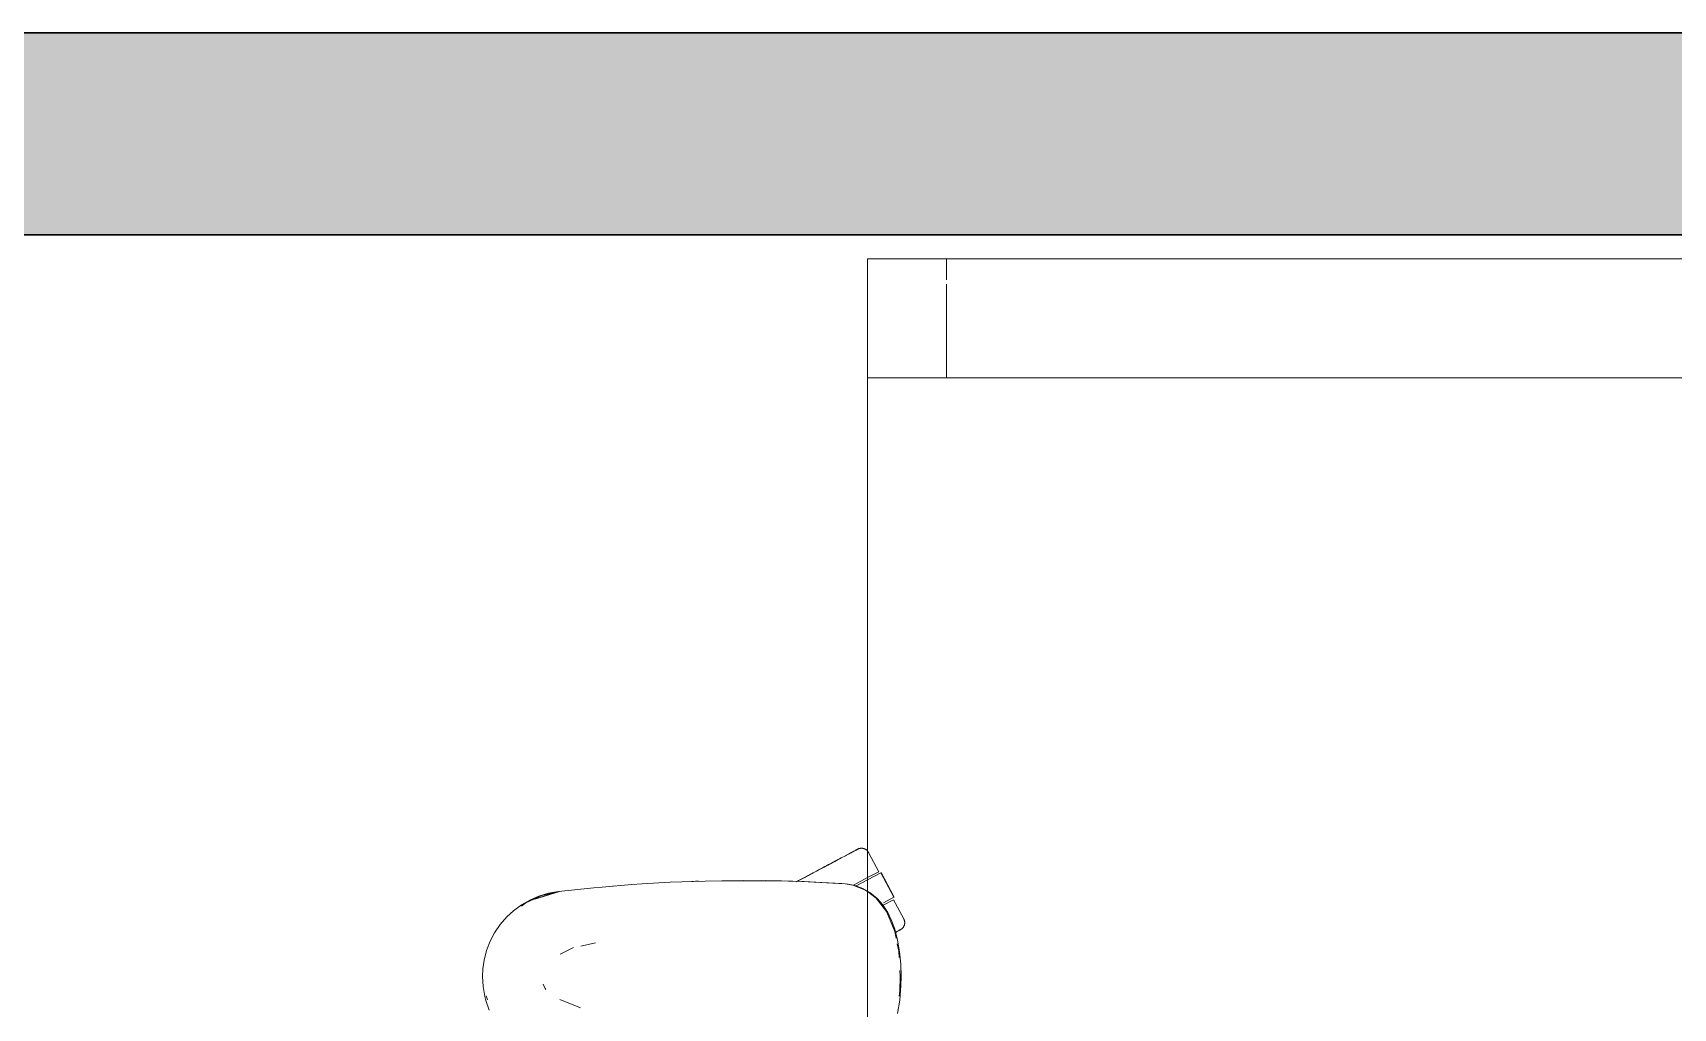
# Model space of a CAD drawing. Header units: millimetres. Extents: x 155927 to 326028, y -36033 to 97293.
# Drawn here: x 202382 to 203210, y 13115 to 13608 of the extents above; entities that cross this region are included whole.
import ezdxf

# ---------------------------------------------------------------- set-up
doc = ezdxf.new("R2010")
doc.units = ezdxf.units.MM
doc.header["$MEASUREMENT"] = 0
for name, color, linetype, lineweight in [('A-WALL-PATT', 7, 'CONTINUOUS', 9), ('G-IMPT', 8, 'CONTINUOUS', 9), ('I-FURN', 8, 'CONTINUOUS', 9), ('I-WALL', 7, 'CONTINUOUS', 9)]:
    doc.layers.add(name, color=color, linetype=linetype, lineweight=lineweight)

msp = doc.modelspace()

# ---------------------------------------------------------------- hatches: boundary and pattern name
at = {"layer": 'A-WALL-PATT'}
h = msp.add_hatch(color=256, dxfattribs=at)
h.paths.add_polyline_path([(204186.86, 13505.61), (205421.33, 13505.61), (205421.33, 13607.61), (202325.83, 13607.61), (202325.83, 13505.61), (203883.57, 13505.61)], flags=0)
h.paths.add_polyline_path([(206548.83, 13505.61), (206548.83, 13607.61), (206431.33, 13607.61), (206431.33, 13505.61)], flags=0)

# ---------------------------------------------------------------- linework, layer by layer
at = {"layer": 'G-IMPT'}
for p, q in [((202665.2, 13176.27), (202647.28, 13174.36)), ((202669.33, 13176.62), (202665.2, 13176.27)), ((202684.39, 13177.86), (202669.33, 13176.62)), ((202676.2, 13177.21), (202674.53, 13177.04)), ((202684.39, 13177.86), (202689.48, 13178.19)), ((202689.48, 13178.19), (202703.62, 13179)), ((202709.64, 13179.25), (202703.62, 13179)), ((202709.64, 13179.25), (202721.4, 13179.64)), ((202714.53, 13179.39), (202716.46, 13179.5)), ((202716.46, 13179.5), (202717.96, 13179.52)), ((202729.82, 13179.81), (202721.4, 13179.64)), ((202729.82, 13179.81), (202740.61, 13179.9)), ((202729.82, 13179.81), (202750, 13179.85)), ((202729.82, 13179.81), (202759.83, 13179.69)), ((202759.83, 13179.69), (202740.61, 13179.9)), ((202750, 13179.85), (202759.83, 13179.69)), ((202750, 13179.85), (202771.4, 13179.35)), ((202750, 13179.85), (202770.19, 13179.39)), ((202750, 13179.81), (202752.04, 13179.83)), ((202752.04, 13179.83), (202753.95, 13179.76)), ((202759.83, 13179.69), (202771.4, 13179.35)), ((202771.4, 13179.35), (202770.19, 13179.39)), ((202770.19, 13179.39), (202791.97, 13178.3)), ((202770.19, 13179.39), (202790.37, 13178.41)), ((202771.4, 13179.35), (202791.97, 13178.3)), ((202791.97, 13178.3), (202790.37, 13178.41)), ((202791.97, 13178.3), (202793.62, 13178.05)), ((202795.84, 13177.58), (202791.99, 13178.17)), ((202796.01, 13177.6), (202793.62, 13178.05)), ((202795.84, 13177.58), (202802.03, 13175.17)), ((202796.01, 13177.6), (202797.36, 13177.24)), ((202801, 13175.84), (202797.36, 13177.24)), ((202801, 13175.84), (202803.24, 13174.57)), ((202802.03, 13175.17), (202803.24, 13174.28)), ((202803.24, 13174.57), (202804.43, 13173.88)), ((202624.6, 13164.68), (202628.69, 13167.68)), ((202628.65, 13166.99), (202630.75, 13168.58)), ((202633.13, 13170.19), (202628.69, 13167.68)), ((202638.82, 13172.32), (202630.75, 13168.58)), ((202633.13, 13170.19), (202637.37, 13172)), ((202647.79, 13174.36), (202635.33, 13170.53)), ((202635.33, 13170.53), (202644.47, 13173.45)), ((202637.37, 13172), (202642.23, 13173.47)), ((202638.82, 13172.32), (202647.22, 13174.24)), ((202647.28, 13174.36), (202642.23, 13173.47)), ((202647.79, 13174.36), (202644.47, 13173.45)), ((202803.24, 13174.28), (202807.66, 13171.01)), ((202804.43, 13173.88), (202808.17, 13170.81)), ((202807.66, 13171.01), (202812.87, 13164.22)), ((202810.84, 13167.77), (202808.17, 13170.81)), ((202813.5, 13163.72), (202810.84, 13167.77)), ((202617.85, 13157.68), (202621.17, 13161.52)), ((202624.6, 13164.68), (202621.17, 13161.52)), ((202812.87, 13164.22), (202814.71, 13159.82)), ((202813.5, 13163.72), (202815.48, 13159.65)), ((202817.04, 13154.2), (202814.71, 13159.82)), ((202817.07, 13155.31), (202815.48, 13159.65)), ((202615.01, 13153.52), (202612.83, 13149.35)), ((202615.01, 13153.52), (202617.85, 13157.68)), ((202817.04, 13154.2), (202817.75, 13150.74)), ((202817.07, 13155.31), (202818.49, 13149.83)), ((202819.49, 13143.9), (202818.49, 13149.83)), ((202609.73, 13139.77), (202610.99, 13144.64)), ((202612.83, 13149.35), (202610.99, 13144.64)), ((202648.16, 13142.79), (202654.94, 13146.06)), ((202665.99, 13148.4), (202658.56, 13146.82)), ((202818.31, 13147.99), (202819.08, 13144.24)), ((202819.08, 13144.24), (202819.28, 13141.03)), ((202819.49, 13143.9), (202820.06, 13137.75)), ((202608.91, 13131.41), (202609.08, 13135.26)), ((202609.73, 13139.77), (202609.08, 13135.26)), ((202819.68, 13134.52), (202819.87, 13131.41)), ((202820.24, 13131.41), (202820.06, 13137.75)), ((202608.91, 13131.41), (202609.21, 13126.37)), ((202609.21, 13126.37), (202610.09, 13121.42)), ((202639.53, 13127.59), (202640.54, 13125.36)), ((202640.54, 13125.36), (202640.84, 13124.91)), ((202820.15, 13126.91), (202819.58, 13119.59)), ((202819.64, 13124.25), (202819.87, 13131.41)), ((202820.15, 13126.91), (202820.24, 13131.41)), ((202610.09, 13121.42), (202610.65, 13119.3)), ((202612.36, 13114.52), (202610.65, 13119.3)), ((202611.45, 13119.73), (202610.83, 13121.76)), ((202658.49, 13115.69), (202648.07, 13119.84)), ((202818.46, 13112.83), (202819.58, 13119.59)), ((202819.64, 13124.25), (202819.24, 13121.47))]:
    msp.add_line(p, q, dxfattribs=at)
at = {"layer": 'I-FURN'}
for p, q in [((202843.24, 13493.61), (202803.24, 13493.61)), ((202803.24, 13493.61), (203237.87, 13493.61)), ((202803.24, 13493.61), (202803.24, 13433.61)), ((202803.24, 13493.61), (202803.24, 13433.61)), ((203603.24, 13493.61), (202803.24, 13493.61)), ((202803.24, 13493.61), (202803.24, 12093.61)), ((202803.24, 12093.61), (202803.24, 13493.61)), ((202803.24, 13493.61), (203603.24, 13493.61)), ((204363.24, 13493.61), (202843.24, 13493.61)), ((202843.24, 13493.61), (202843.24, 13483.03)), ((202843.24, 13493.61), (202843.24, 13483.03)), ((202843.24, 13480.72), (202843.24, 13433.61)), ((202843.24, 13480.72), (202843.24, 13433.61)), ((203237.87, 13433.61), (202803.24, 13433.61)), ((202803.24, 13433.61), (202843.24, 13433.61)), ((202843.24, 13433.61), (204363.24, 13433.61)), ((202789.99, 13191.27), (202789.23, 13190.86)), ((202790.73, 13191.66), (202789.99, 13191.27)), ((202791.44, 13192.03), (202790.73, 13191.66)), ((202792.11, 13192.39), (202791.44, 13192.03)), ((202792.76, 13192.74), (202792.11, 13192.39)), ((202793.38, 13193.07), (202792.76, 13192.74)), ((202793.96, 13193.38), (202793.38, 13193.07)), ((202793.65, 13193.21), (202794.22, 13193.51)), ((202794.51, 13193.67), (202793.96, 13193.38)), ((202794.22, 13193.51), (202794.75, 13193.8)), ((202795.03, 13193.94), (202794.51, 13193.67)), ((202794.75, 13193.8), (202795.26, 13194.06)), ((202795.51, 13194.2), (202795.03, 13193.94)), ((202795.26, 13194.06), (202795.72, 13194.31)), ((202795.96, 13194.44), (202795.51, 13194.2)), ((202795.72, 13194.31), (202796.15, 13194.54)), ((202796.37, 13194.66), (202795.96, 13194.44)), ((202796.15, 13194.54), (202796.54, 13194.75)), ((202796.74, 13194.85), (202796.37, 13194.66)), ((202796.54, 13194.75), (202796.9, 13194.94)), ((202797.08, 13195.03), (202796.74, 13194.85)), ((202796.9, 13194.94), (202797.22, 13195.11)), ((202797.37, 13195.19), (202797.08, 13195.03)), ((202797.22, 13195.11), (202797.5, 13195.26)), ((202797.63, 13195.33), (202797.37, 13195.19)), ((202797.5, 13195.26), (202797.74, 13195.38)), ((202797.85, 13195.44), (202797.63, 13195.33)), ((202797.74, 13195.38), (202797.94, 13195.49)), ((202798.03, 13195.54), (202797.85, 13195.44)), ((202797.94, 13195.49), (202798.1, 13195.58)), ((202798.17, 13195.61), (202798.03, 13195.54)), ((202798.1, 13195.58), (202798.22, 13195.64)), ((202798.27, 13195.67), (202798.17, 13195.61)), ((202798.22, 13195.64), (202798.3, 13195.69)), ((202798.33, 13195.7), (202798.27, 13195.67)), ((202798.3, 13195.69), (202798.35, 13195.71)), ((202798.35, 13195.71), (202798.33, 13195.7)), ((202798.35, 13195.71), (202798.5, 13195.78)), ((202798.35, 13195.71), (202798.35, 13195.71)), ((202798.5, 13195.78), (202798.64, 13195.85)), ((202798.64, 13195.85), (202798.79, 13195.91)), ((202798.79, 13195.91), (202798.94, 13195.97)), ((202798.94, 13195.97), (202799.1, 13196.02)), ((202799.1, 13196.02), (202799.25, 13196.06)), ((202799.25, 13196.06), (202799.41, 13196.09)), ((202799.41, 13196.09), (202799.57, 13196.13)), ((202799.57, 13196.13), (202799.73, 13196.15)), ((202799.73, 13196.15), (202799.89, 13196.17)), ((202799.89, 13196.17), (202800.05, 13196.18)), ((202800.05, 13196.18), (202800.21, 13196.18)), ((202800.21, 13196.18), (202800.37, 13196.18)), ((202800.37, 13196.18), (202800.53, 13196.17)), ((202800.53, 13196.17), (202800.69, 13196.16)), ((202800.69, 13196.16), (202800.85, 13196.14)), ((202800.85, 13196.14), (202801.01, 13196.11)), ((202801.01, 13196.11), (202801.17, 13196.08)), ((202801.17, 13196.08), (202801.32, 13196.03)), ((202801.32, 13196.03), (202801.48, 13195.99)), ((202801.48, 13195.99), (202801.63, 13195.94)), ((202801.63, 13195.94), (202801.78, 13195.88)), ((202801.78, 13195.88), (202801.93, 13195.81)), ((202801.93, 13195.81), (202802.07, 13195.74)), ((202802.07, 13195.74), (202802.22, 13195.67)), ((202802.22, 13195.67), (202802.36, 13195.59)), ((202802.36, 13195.59), (202802.49, 13195.5)), ((202802.49, 13195.5), (202802.62, 13195.41)), ((202802.62, 13195.41), (202802.75, 13195.31)), ((202802.75, 13195.31), (202802.88, 13195.21)), ((202802.88, 13195.21), (202803, 13195.1)), ((202803, 13195.1), (202803.11, 13194.99)), ((202803.11, 13194.99), (202803.22, 13194.87)), ((202803.22, 13194.87), (202803.33, 13194.75)), ((202803.33, 13194.75), (202803.43, 13194.62)), ((202803.43, 13194.62), (202803.53, 13194.49)), ((202803.53, 13194.49), (202803.62, 13194.36)), ((202803.62, 13194.36), (202803.7, 13194.22)), ((202803.7, 13194.22), (202803.78, 13194.08)), ((202803.78, 13194.08), (202803.8, 13194.04)), ((202808.95, 13184.36), (202803.8, 13194.04)), ((202772.94, 13182.2), (202773.95, 13182.74)), ((202774.49, 13183.02), (202773.49, 13182.49)), ((202773.95, 13182.74), (202774.95, 13183.27)), ((202775.49, 13183.56), (202774.49, 13183.02)), ((202774.95, 13183.27), (202775.95, 13183.8)), ((202776.49, 13184.09), (202775.49, 13183.56)), ((202775.95, 13183.8), (202776.95, 13184.33)), ((202777.49, 13184.62), (202776.49, 13184.09)), ((202776.95, 13184.33), (202777.94, 13184.86)), ((202778.47, 13185.14), (202777.49, 13184.62)), ((202777.94, 13184.86), (202778.93, 13185.38)), ((202779.45, 13185.66), (202778.47, 13185.14)), ((202778.93, 13185.38), (202779.9, 13185.9)), ((202780.42, 13186.18), (202779.45, 13185.66)), ((202779.9, 13185.9), (202780.86, 13186.41)), ((202781.38, 13186.69), (202780.42, 13186.18)), ((202780.86, 13186.41), (202781.82, 13186.92)), ((202782.32, 13187.19), (202781.38, 13186.69)), ((202781.82, 13186.92), (202782.75, 13187.42)), ((202783.25, 13187.68), (202782.32, 13187.19)), ((202782.75, 13187.42), (202783.68, 13187.91)), ((202784.17, 13188.17), (202783.25, 13187.68)), ((202783.68, 13187.91), (202784.58, 13188.39)), ((202785.06, 13188.64), (202784.17, 13188.17)), ((202784.58, 13188.39), (202785.47, 13188.86)), ((202785.94, 13189.11), (202785.06, 13188.64)), ((202785.47, 13188.86), (202786.34, 13189.32)), ((202786.8, 13189.57), (202785.94, 13189.11)), ((202786.34, 13189.32), (202787.18, 13189.77)), ((202787.63, 13190.01), (202786.8, 13189.57)), ((202788.44, 13190.44), (202787.63, 13190.01)), ((202789.23, 13190.86), (202788.44, 13190.44)), ((202803.38, 13180.26), (202810.08, 13183.82)), ((202808.95, 13184.36), (202803.67, 13181.55)), ((202810.08, 13183.82), (202816.65, 13171.46)), ((202816.82, 13171.55), (202810.25, 13183.91)), ((202768.49, 13179.83), (202767.5, 13179.31)), ((202767.95, 13179.55), (202768.94, 13180.07)), ((202769.48, 13180.36), (202768.49, 13179.83)), ((202768.94, 13180.07), (202769.94, 13180.6)), ((202770.48, 13180.89), (202769.48, 13180.36)), ((202769.94, 13180.6), (202770.94, 13181.13)), ((202771.48, 13181.42), (202770.48, 13180.89)), ((202770.94, 13181.13), (202771.94, 13181.67)), ((202772.48, 13181.95), (202771.48, 13181.42)), ((202771.94, 13181.67), (202772.94, 13182.2)), ((202773.49, 13182.49), (202772.48, 13181.95)), ((202803.67, 13181.55), (202796.29, 13177.62)), ((202797.57, 13177.17), (202803.38, 13180.26)), ((202816.46, 13170.23), (202811.27, 13167.47)), ((202816.65, 13171.46), (202811.33, 13168.63)), ((202821.61, 13160.55), (202816.46, 13170.23)), ((202821.61, 13160.55), (202821.69, 13160.4)), ((202821.69, 13160.4), (202821.75, 13160.26)), ((202821.75, 13160.26), (202821.81, 13160.11)), ((202821.81, 13160.11), (202821.87, 13159.95)), ((202821.87, 13159.95), (202821.92, 13159.8)), ((202821.92, 13159.8), (202821.96, 13159.65)), ((202821.96, 13159.65), (202822, 13159.49)), ((202822.01, 13157.89), (202821.98, 13157.73)), ((202822, 13159.49), (202822.03, 13159.33)), ((202822.04, 13158.05), (202822.01, 13157.89)), ((202822.03, 13159.33), (202822.05, 13159.17)), ((202822.06, 13158.21), (202822.04, 13158.05)), ((202822.05, 13159.17), (202822.07, 13159.01)), ((202822.08, 13158.37), (202822.06, 13158.21)), ((202822.07, 13159.01), (202822.08, 13158.85)), ((202822.08, 13158.85), (202822.09, 13158.69)), ((202822.09, 13158.69), (202822.08, 13158.53)), ((202822.08, 13158.53), (202822.08, 13158.37)), ((202817.32, 13153.7), (202817.75, 13153.92)), ((202817.96, 13154.04), (202817.55, 13153.82)), ((202817.75, 13153.92), (202818.14, 13154.13)), ((202818.34, 13154.24), (202817.96, 13154.04)), ((202818.14, 13154.13), (202818.5, 13154.32)), ((202818.67, 13154.42), (202818.34, 13154.24)), ((202818.5, 13154.32), (202818.81, 13154.49)), ((202818.97, 13154.57), (202818.67, 13154.42)), ((202818.81, 13154.49), (202819.09, 13154.64)), ((202819.23, 13154.71), (202818.97, 13154.57)), ((202819.09, 13154.64), (202819.33, 13154.77)), ((202819.45, 13154.83), (202819.23, 13154.71)), ((202819.33, 13154.77), (202819.53, 13154.88)), ((202819.63, 13154.92), (202819.45, 13154.83)), ((202819.53, 13154.88), (202819.7, 13154.96)), ((202819.77, 13155), (202819.63, 13154.92)), ((202819.7, 13154.96), (202819.82, 13155.03)), ((202819.87, 13155.05), (202819.77, 13155)), ((202819.82, 13155.03), (202819.9, 13155.07)), ((202819.93, 13155.08), (202819.87, 13155.05)), ((202819.9, 13155.07), (202819.94, 13155.09)), ((202819.95, 13155.1), (202819.93, 13155.08)), ((202819.94, 13155.09), (202819.95, 13155.1)), ((202819.99, 13155.12), (202819.95, 13155.1)), ((202820.13, 13155.2), (202819.99, 13155.12)), ((202820.26, 13155.28), (202820.13, 13155.2)), ((202820.4, 13155.37), (202820.26, 13155.28)), ((202820.52, 13155.47), (202820.4, 13155.37)), ((202820.65, 13155.57), (202820.52, 13155.47)), ((202820.77, 13155.68), (202820.65, 13155.57)), ((202820.89, 13155.79), (202820.77, 13155.68)), ((202821, 13155.9), (202820.89, 13155.79)), ((202821.11, 13156.02), (202821, 13155.9)), ((202821.21, 13156.15), (202821.11, 13156.02)), ((202821.31, 13156.27), (202821.21, 13156.15)), ((202821.4, 13156.41), (202821.31, 13156.27)), ((202821.49, 13156.54), (202821.4, 13156.41)), ((202821.57, 13156.68), (202821.49, 13156.54)), ((202821.65, 13156.82), (202821.57, 13156.68)), ((202821.72, 13156.97), (202821.65, 13156.82)), ((202821.78, 13157.12), (202821.72, 13156.97)), ((202821.84, 13157.27), (202821.78, 13157.12)), ((202821.89, 13157.42), (202821.84, 13157.27)), ((202821.94, 13157.57), (202821.89, 13157.42)), ((202821.98, 13157.73), (202821.94, 13157.57))]:
    msp.add_line(p, q, dxfattribs=at)
at = {"layer": 'I-WALL', "lineweight": 30}
for p, q in [((205421.33, 13607.61), (202325.83, 13607.61)), ((202325.83, 13505.61), (205421.33, 13505.61))]:
    msp.add_line(p, q, dxfattribs=at)

doc.saveas('drawing.dxf')
